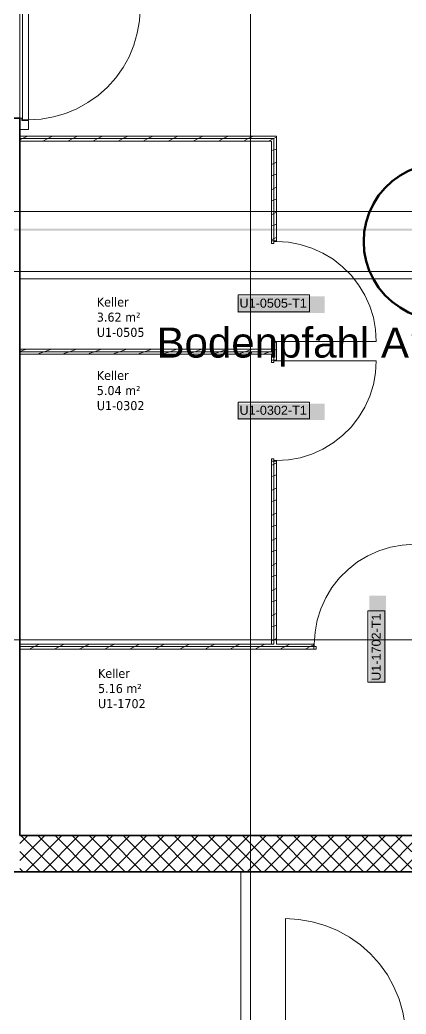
# Model space of a CAD drawing. Extents: x -1132 to 613, y -233 to 616.
# Drawn here: x -973.7 to -909.6, y 223.7 to 388.9 of the extents above; entities that cross this region are included whole.
import ezdxf
from ezdxf.lldxf.tags import DXFTag

# ---------------------------------------------------------------- set-up
doc = ezdxf.new("R2010")
doc.units = 0
doc.layers.get('0').update_dxf_attribs({"lineweight": 13})
for name, color, linetype, lineweight in [('A-AREA-____-IDEN', 7, 'Continuous', 5), ('A-DOOR-____-IDEN', 7, 'Continuous', 5), ('A-DOOR-____-OTLN', 7, 'Continuous', 9), ('A-DOOR-FRAM-MCUT', 7, 'Continuous', 9), ('A-DOOR-OPNG-OTLN', 7, 'Continuous', 9), ('A-FLOR-____-OTLN', 7, 'Continuous', 9), ('A-FLOR-____-OVHD', 7, 'Strichpunkt - Fein', 9), ('A-WALL-____-MCUT', 7, 'Continuous', 35), ('A-WALL-____-PATT', 7, 'Continuous', 35), ('A-WALL-FNSH-MCUT', 7, 'Continuous', 35), ('S-GRID-____-OTLN', 7, 'Continuous', 5)]:
    doc.layers.add(name, color=color, linetype=linetype, lineweight=lineweight)
doc.layers.add('EL01_WAN_Blitzschutz Text', color=1, linetype='Continuous', lineweight=13, true_color=0xff0000)
doc.layers.add('EL01_WAN_Leitung_Potentialausgleich', color=1, linetype='fein_strichliert', lineweight=13, true_color=0xff0000)
doc.styles.get("Standard").update_dxf_attribs({"font": 'arial.ttf'})
tags = doc.linetypes.add('_Rasterlinie_', pattern=[0.375, 0.2, -0.05, 0.075, -0.05]).pattern_tags.tags
tags[10:11] = [DXFTag(74, 4), DXFTag(75, 0), DXFTag(340, '0'), DXFTag(46, 1.0), DXFTag(50, 0.0), DXFTag(44, 0.0), DXFTag(45, 0.0)]
tags[8:9] = [DXFTag(74, 4), DXFTag(75, 0), DXFTag(340, '0'), DXFTag(46, 1.0), DXFTag(50, 0.0), DXFTag(44, 0.0), DXFTag(45, 0.0)]
tags[6:7] = [DXFTag(74, 4), DXFTag(75, 0), DXFTag(340, '0'), DXFTag(46, 1.0), DXFTag(50, 0.0), DXFTag(44, 0.0), DXFTag(45, 0.0)]
tags[4:5] = [DXFTag(74, 4), DXFTag(75, 0), DXFTag(340, '0'), DXFTag(46, 1.0), DXFTag(50, 0.0), DXFTag(44, 0.0), DXFTag(45, 0.0)]
tags = doc.linetypes.add('fein_strichliert', pattern=[4, 1, -2, 1]).pattern_tags.tags
tags[8:9] = [DXFTag(74, 4), DXFTag(75, 0), DXFTag(340, '0'), DXFTag(46, 0.0), DXFTag(50, 0.0), DXFTag(44, 0.0), DXFTag(45, 0.0)]
tags[6:7] = [DXFTag(74, 4), DXFTag(75, 0), DXFTag(340, '0'), DXFTag(46, 0.0), DXFTag(50, 0.0), DXFTag(44, 0.0), DXFTag(45, 0.0)]
tags[4:5] = [DXFTag(74, 4), DXFTag(75, 0), DXFTag(340, '0'), DXFTag(46, 0.0), DXFTag(50, 0.0), DXFTag(44, 0.0), DXFTag(45, 0.0)]
tags = doc.linetypes.add('Strich Punkt fein', pattern=[0.2, 0.1, -0.05, 0, -0.05]).pattern_tags.tags
tags[10:11] = [DXFTag(74, 4), DXFTag(75, 0), DXFTag(340, '0'), DXFTag(46, 1.0), DXFTag(50, 0.0), DXFTag(44, 0.0), DXFTag(45, 0.0)]
tags[8:9] = [DXFTag(74, 4), DXFTag(75, 0), DXFTag(340, '0'), DXFTag(46, 1.0), DXFTag(50, 0.0), DXFTag(44, 0.0), DXFTag(45, 0.0)]
tags[6:7] = [DXFTag(74, 4), DXFTag(75, 0), DXFTag(340, '0'), DXFTag(46, 1.0), DXFTag(50, 0.0), DXFTag(44, 0.0), DXFTag(45, 0.0)]
tags[4:5] = [DXFTag(74, 4), DXFTag(75, 0), DXFTag(340, '0'), DXFTag(46, 1.0), DXFTag(50, 0.0), DXFTag(44, 0.0), DXFTag(45, 0.0)]
tags = doc.linetypes.add('Strichpunkt - Fein', pattern=[0.2, 0.1, -0.05, 0, -0.05]).pattern_tags.tags
tags[10:11] = [DXFTag(74, 4), DXFTag(75, 0), DXFTag(340, '0'), DXFTag(46, 1.0), DXFTag(50, 0.0), DXFTag(44, 0.0), DXFTag(45, 0.0)]
tags[8:9] = [DXFTag(74, 4), DXFTag(75, 0), DXFTag(340, '0'), DXFTag(46, 1.0), DXFTag(50, 0.0), DXFTag(44, 0.0), DXFTag(45, 0.0)]
tags[6:7] = [DXFTag(74, 4), DXFTag(75, 0), DXFTag(340, '0'), DXFTag(46, 1.0), DXFTag(50, 0.0), DXFTag(44, 0.0), DXFTag(45, 0.0)]
tags[4:5] = [DXFTag(74, 4), DXFTag(75, 0), DXFTag(340, '0'), DXFTag(46, 1.0), DXFTag(50, 0.0), DXFTag(44, 0.0), DXFTag(45, 0.0)]

# ---------------------------------------------------------------- blocks, each defined once
blk = doc.blocks.new('Referenz-A0UJ2EK7XE', base_point=(-1124.08, -162.87))
at = {"layer": 'A-DOOR-____-IDEN', "color": 0, "linetype": 'Continuous', "ltscale": 0.13}
for p, q in [((-937.43, 343.21), (-925.59, 343.21)), ((-937.43, 340.43), (-937.43, 343.21)), ((-925.59, 343.21), (-925.59, 340.43)), ((-925.59, 340.43), (-937.43, 340.43)), ((-937.43, 325.41), (-925.59, 325.41)), ((-937.43, 322.63), (-937.43, 325.41)), ((-925.59, 325.41), (-925.59, 322.63)), ((-925.59, 322.63), (-937.43, 322.63)), ((-915.9, 278.9), (-915.9, 290.74)), ((-915.9, 290.74), (-913.12, 290.74)), ((-913.12, 290.74), (-913.12, 278.9)), ((-913.12, 278.9), (-915.9, 278.9))]:
    blk.add_line(p, q, dxfattribs=at)
at = {"layer": 'A-DOOR-____-IDEN', "color": 7, "linetype": 'Continuous', "ltscale": 0.13, "true_color": 0xffffff}
for points in [[(-937.6, 340.21), (-923.06, 340.21), (-937.6, 342.97)], [(-923.06, 340.21), (-937.6, 342.97), (-923.06, 342.97)], [(-937.6, 322.41), (-923.06, 322.41), (-937.6, 325.17)], [(-923.06, 322.41), (-937.6, 325.17), (-923.06, 325.17)], [(-915.65, 278.73), (-912.9, 278.73), (-915.65, 293.27)], [(-912.9, 278.73), (-915.65, 293.27), (-912.9, 293.27)]]:
    blk.add_solid(points, dxfattribs=at)
at = {"layer": 'A-DOOR-____-OTLN', "color": 0, "linetype": 'Strich Punkt fein', "ltscale": 0.13}
blk.add_line((-973.71, 390.58), (-973.71, 372.58), dxfattribs=at)
at = {"layer": 'A-DOOR-____-OTLN', "color": 0, "linetype": 'Continuous', "ltscale": 0.13}
for p, q in [((-973.27, 390.84), (-973.27, 372.32)), ((-972.27, 372.32), (-972.27, 390.84)), ((-973.27, 372.32), (-972.27, 372.32))]:
    blk.add_line(p, q, dxfattribs=at)
at = {"layer": 'A-DOOR-FRAM-MCUT', "color": 0, "linetype": 'Continuous', "ltscale": 0.13}
for p, q in [((-973.41, 372.58), (-973.71, 372.58)), ((-973.71, 372.58), (-973.71, 370.68)), ((-973.41, 372.18), (-973.41, 372.58)), ((-972.27, 372.18), (-973.41, 372.18)), ((-972.27, 370.68), (-972.27, 372.18)), ((-973.71, 370.68), (-972.27, 370.68)), ((-931.11, 352.18), (-931.91, 352.18)), ((-931.91, 352.18), (-931.91, 351.78)), ((-931.51, 351.78), (-931.51, 352.08)), ((-931.51, 352.08), (-931.11, 352.08)), ((-931.11, 352.08), (-931.11, 352.18)), ((-931.91, 351.78), (-931.51, 351.78)), ((-931.51, 335.78), (-931.91, 335.78)), ((-931.91, 335.78), (-931.91, 335.38)), ((-931.91, 335.38), (-931.11, 335.38)), ((-931.51, 335.48), (-931.51, 335.78)), ((-931.11, 335.48), (-931.51, 335.48)), ((-931.11, 335.38), (-931.11, 335.48)), ((-931.91, 332.38), (-931.11, 332.38)), ((-931.91, 331.98), (-931.91, 332.38)), ((-931.51, 332.28), (-931.51, 331.98)), ((-931.11, 332.28), (-931.51, 332.28)), ((-931.11, 332.38), (-931.11, 332.28)), ((-931.51, 331.98), (-931.91, 331.98)), ((-931.91, 315.98), (-931.51, 315.98)), ((-931.91, 315.58), (-931.91, 315.98)), ((-931.11, 315.58), (-931.91, 315.58)), ((-931.51, 315.98), (-931.51, 315.68)), ((-931.51, 315.68), (-931.11, 315.68)), ((-931.11, 315.68), (-931.11, 315.58)), ((-924.81, 285.18), (-924.91, 285.18)), ((-924.91, 285.18), (-924.91, 284.38)), ((-924.91, 284.38), (-924.51, 284.38)), ((-924.81, 284.78), (-924.81, 285.18)), ((-924.51, 284.78), (-924.81, 284.78)), ((-924.51, 284.38), (-924.51, 284.78))]:
    blk.add_line(p, q, dxfattribs=at)
at = {"layer": 'A-DOOR-OPNG-OTLN', "color": 0, "linetype": 'Continuous', "ltscale": 0.13}
for p, q in [((-953.86, 388.76), (-953.75, 390.84)), ((-954.21, 386.72), (-953.86, 388.76)), ((-954.79, 384.72), (-954.21, 386.72)), ((-955.58, 382.8), (-954.79, 384.72)), ((-956.58, 380.99), (-955.58, 382.8)), ((-957.79, 379.29), (-956.58, 380.99)), ((-959.17, 377.74), (-957.79, 379.29)), ((-960.72, 376.36), (-959.17, 377.74)), ((-964.23, 374.15), (-962.41, 375.16)), ((-962.41, 375.16), (-960.72, 376.36)), ((-968.15, 372.78), (-966.15, 373.36)), ((-966.15, 373.36), (-964.23, 374.15)), ((-972.27, 372.32), (-970.19, 372.43)), ((-970.19, 372.43), (-968.15, 372.78)), ((-929.11, 351.96), (-931.11, 352.08)), ((-927.13, 351.6), (-929.11, 351.96)), ((-925.22, 351), (-927.13, 351.6)), ((-923.39, 350.18), (-925.22, 351)), ((-921.68, 349.14), (-923.39, 350.18)), ((-920.1, 347.9), (-921.68, 349.14)), ((-918.68, 346.49), (-920.1, 347.9)), ((-917.44, 344.91), (-918.68, 346.49)), ((-916.41, 343.19), (-917.44, 344.91)), ((-915.58, 341.36), (-916.41, 343.19)), ((-914.99, 339.45), (-915.58, 341.36)), ((-914.63, 337.48), (-914.99, 339.45)), ((-914.51, 335.48), (-914.63, 337.48)), ((-931.11, 335.48), (-914.51, 335.48)), ((-931.11, 332.28), (-914.51, 332.28)), ((-914.63, 330.28), (-914.51, 332.28)), ((-914.99, 328.31), (-914.63, 330.28)), ((-915.58, 326.39), (-914.99, 328.31)), ((-916.41, 324.56), (-915.58, 326.39)), ((-917.44, 322.85), (-916.41, 324.56)), ((-918.68, 321.27), (-917.44, 322.85)), ((-920.1, 319.85), (-918.68, 321.27)), ((-921.68, 318.62), (-920.1, 319.85)), ((-925.22, 316.76), (-923.39, 317.58)), ((-923.39, 317.58), (-921.68, 318.62)), ((-931.11, 315.68), (-929.11, 315.8)), ((-929.11, 315.8), (-927.13, 316.16)), ((-927.13, 316.16), (-925.22, 316.76)), ((-914.09, 300.7), (-915.92, 299.88)), ((-912.18, 301.3), (-914.09, 300.7)), ((-910.21, 301.66), (-912.18, 301.3)), ((-908.21, 301.78), (-910.21, 301.66)), ((-915.92, 299.88), (-917.64, 298.84)), ((-919.21, 297.6), (-920.63, 296.19)), ((-917.64, 298.84), (-919.21, 297.6)), ((-920.63, 296.19), (-921.87, 294.61)), ((-921.87, 294.61), (-922.9, 292.89)), ((-922.9, 292.89), (-923.73, 291.06)), ((-923.73, 291.06), (-924.32, 289.15)), ((-924.32, 289.15), (-924.69, 287.18)), ((-924.69, 287.18), (-924.81, 285.18)), ((-929.61, 219.58), (-929.61, 239.58)), ((-927.37, 239.45), (-929.61, 239.58)), ((-925.16, 239.08), (-927.37, 239.45)), ((-923, 238.46), (-925.16, 239.08)), ((-920.93, 237.6), (-923, 238.46)), ((-918.97, 236.51), (-920.93, 237.6)), ((-917.14, 235.21), (-918.97, 236.51)), ((-915.46, 233.72), (-917.14, 235.21)), ((-913.97, 232.05), (-915.46, 233.72)), ((-912.67, 230.22), (-913.97, 232.05)), ((-911.59, 228.26), (-912.67, 230.22)), ((-910.73, 226.18), (-911.59, 228.26)), ((-910.11, 224.03), (-910.73, 226.18)), ((-909.73, 221.82), (-910.11, 224.03))]:
    blk.add_line(p, q, dxfattribs=at)
at = {"layer": 'A-FLOR-____-OTLN', "color": 0, "linetype": 'Continuous', "ltscale": 0.13}
blk.add_line((-937.01, 247.38), (-937.01, 219.38), dxfattribs=at)
at = {"layer": 'A-FLOR-____-OVHD', "color": 0, "linetype": 'Strichpunkt - Fein', "ltscale": 0.13}
for p, q in [((-1082.31, 347.08), (-539.91, 347.08)), ((-973.71, 347.08), (-907.11, 347.08)), ((-973.71, 345.88), (-907.11, 345.88))]:
    blk.add_line(p, q, dxfattribs=at)
at = {"layer": 'A-WALL-____-MCUT', "color": 0, "linetype": 'Continuous', "ltscale": 0.35}
for p, q in [((-973.71, 372.58), (-978.71, 372.58)), ((-973.71, 253.38), (-973.71, 372.58)), ((-907.11, 253.38), (-973.71, 253.38)), ((-1063.31, 247.38), (-783.51, 247.38))]:
    blk.add_line(p, q, dxfattribs=at)
at = {"layer": 'A-WALL-____-MCUT', "color": 0, "linetype": 'Continuous', "lineweight": 9, "ltscale": 0.13}
for p, q in [((-931.51, 369.18), (-973.71, 369.18)), ((-931.51, 352.18), (-931.51, 369.18)), ((-931.51, 332.38), (-931.51, 335.38)), ((-931.91, 333.78), (-973.71, 333.78)), ((-931.91, 333.78), (-931.91, 334.18)), ((-931.51, 285.18), (-931.51, 315.58)), ((-924.91, 284.78), (-973.71, 284.78)), ((-931.91, 285.18), (-931.51, 285.18))]:
    blk.add_line(p, q, dxfattribs=at)
at = {"layer": 'A-WALL-____-PATT', "color": 0, "linetype": 'Continuous', "lineweight": 9, "ltscale": 0.13}
for p, q in [((-973.26, 369.18), (-973.71, 368.96)), ((-972.46, 369.58), (-973.26, 369.18)), ((-969.09, 369.18), (-969.89, 368.78)), ((-968.29, 369.58), (-969.09, 369.18)), ((-964.93, 369.18), (-965.73, 368.78)), ((-964.13, 369.58), (-964.93, 369.18)), ((-960.77, 369.18), (-961.57, 368.78)), ((-959.97, 369.58), (-960.77, 369.18)), ((-956.6, 369.18), (-957.4, 368.78)), ((-955.8, 369.58), (-956.6, 369.18)), ((-952.44, 369.18), (-953.24, 368.78)), ((-951.64, 369.58), (-952.44, 369.18)), ((-948.27, 369.18), (-949.07, 368.78)), ((-947.47, 369.58), (-948.27, 369.18)), ((-944.11, 369.18), (-944.91, 368.78)), ((-943.31, 369.58), (-944.11, 369.18)), ((-939.94, 369.18), (-940.74, 368.78)), ((-939.14, 369.58), (-939.94, 369.18)), ((-935.78, 369.18), (-936.58, 368.78)), ((-934.98, 369.58), (-935.78, 369.18)), ((-931.61, 369.18), (-932.41, 368.78)), ((-931.11, 369.43), (-931.61, 369.18)), ((-931.51, 367.32), (-931.91, 367.19)), ((-931.11, 367.45), (-931.51, 367.32)), ((-931.11, 365.27), (-931.51, 365.07)), ((-931.51, 365.07), (-931.91, 364.87)), ((-931.51, 363.15), (-931.91, 363.02)), ((-931.11, 363.29), (-931.51, 363.15)), ((-931.51, 360.9), (-931.91, 360.7)), ((-931.11, 361.1), (-931.51, 360.9)), ((-931.51, 358.99), (-931.91, 358.86)), ((-931.11, 359.12), (-931.51, 358.99)), ((-931.11, 356.94), (-931.51, 356.74)), ((-931.51, 356.74), (-931.91, 356.54)), ((-931.51, 354.82), (-931.91, 354.69)), ((-931.11, 354.96), (-931.51, 354.82)), ((-931.51, 352.57), (-931.91, 352.37)), ((-931.11, 352.77), (-931.51, 352.57)), ((-972.62, 334.18), (-973.71, 333.82)), ((-969.66, 333.78), (-970.34, 333.55)), ((-968.46, 334.18), (-969.66, 333.78)), ((-965.49, 333.78), (-966.18, 333.55)), ((-964.29, 334.18), (-965.49, 333.78)), ((-961.33, 333.78), (-962.01, 333.55)), ((-960.13, 334.18), (-961.33, 333.78)), ((-957.16, 333.78), (-957.85, 333.55)), ((-955.96, 334.18), (-957.16, 333.78)), ((-953, 333.78), (-953.68, 333.55)), ((-951.8, 334.18), (-953, 333.78)), ((-948.83, 333.78), (-949.52, 333.55)), ((-947.63, 334.18), (-948.83, 333.78)), ((-944.67, 333.78), (-945.35, 333.55)), ((-943.47, 334.18), (-944.67, 333.78)), ((-940.5, 333.78), (-941.19, 333.55)), ((-939.3, 334.18), (-940.5, 333.78)), ((-936.34, 333.78), (-937.02, 333.55)), ((-935.14, 334.18), (-936.34, 333.78)), ((-932.17, 333.78), (-932.86, 333.55)), ((-931.91, 333.87), (-932.17, 333.78)), ((-931.51, 334), (-931.91, 333.87)), ((-931.11, 334.13), (-931.51, 334)), ((-970.4, 333.53), (-970.61, 333.38)), ((-966.24, 333.53), (-966.44, 333.38)), ((-962.07, 333.53), (-962.28, 333.38)), ((-957.9, 333.53), (-958.11, 333.38)), ((-953.74, 333.53), (-953.95, 333.38)), ((-949.57, 333.53), (-949.78, 333.38)), ((-945.41, 333.54), (-945.62, 333.38)), ((-941.24, 333.54), (-941.45, 333.38)), ((-937.08, 333.54), (-937.29, 333.38)), ((-932.91, 333.54), (-933.12, 333.38)), ((-931.51, 315.09), (-931.91, 314.89)), ((-931.11, 315.29), (-931.51, 315.09)), ((-931.51, 313.18), (-931.91, 313.04)), ((-931.11, 313.31), (-931.51, 313.18)), ((-931.51, 310.92), (-931.91, 310.72)), ((-931.11, 311.12), (-931.51, 310.92)), ((-931.51, 309.01), (-931.91, 308.88)), ((-931.11, 309.15), (-931.51, 309.01)), ((-931.51, 306.76), (-931.91, 306.56)), ((-931.11, 306.96), (-931.51, 306.76)), ((-931.51, 304.85), (-931.91, 304.71)), ((-931.11, 304.98), (-931.51, 304.85)), ((-931.51, 302.59), (-931.91, 302.39)), ((-931.11, 302.79), (-931.51, 302.59)), ((-931.51, 300.68), (-931.91, 300.55)), ((-931.11, 300.82), (-931.51, 300.68)), ((-931.51, 298.43), (-931.91, 298.23)), ((-931.11, 298.63), (-931.51, 298.43)), ((-931.51, 296.52), (-931.91, 296.39)), ((-931.11, 296.65), (-931.51, 296.52)), ((-931.51, 294.26), (-931.91, 294.06)), ((-931.11, 294.46), (-931.51, 294.26)), ((-931.11, 292.49), (-931.51, 292.35)), ((-931.51, 292.35), (-931.91, 292.22)), ((-931.51, 290.1), (-931.91, 289.9)), ((-931.11, 290.3), (-931.51, 290.1)), ((-931.51, 288.19), (-931.91, 288.06)), ((-931.11, 288.32), (-931.51, 288.19)), ((-931.51, 285.93), (-931.91, 285.73)), ((-931.11, 286.13), (-931.51, 285.93)), ((-972.01, 284.41), (-972.09, 284.38)), ((-971.3, 284.78), (-971.95, 284.45)), ((-970.5, 285.18), (-971.3, 284.78)), ((-967.84, 284.41), (-967.93, 284.38)), ((-967.13, 284.78), (-967.78, 284.45)), ((-966.33, 285.18), (-967.13, 284.78)), ((-963.68, 284.41), (-963.76, 284.38)), ((-962.97, 284.78), (-963.62, 284.45)), ((-962.17, 285.18), (-962.97, 284.78)), ((-959.51, 284.41), (-959.6, 284.38)), ((-958.8, 284.78), (-959.45, 284.45)), ((-958, 285.18), (-958.8, 284.78)), ((-955.35, 284.41), (-955.43, 284.38)), ((-954.64, 284.78), (-955.29, 284.45)), ((-953.84, 285.18), (-954.64, 284.78)), ((-951.18, 284.41), (-951.27, 284.38)), ((-950.47, 284.78), (-951.12, 284.45)), ((-949.67, 285.18), (-950.47, 284.78)), ((-947.02, 284.41), (-947.1, 284.38)), ((-946.31, 284.78), (-946.96, 284.45)), ((-945.51, 285.18), (-946.31, 284.78)), ((-942.85, 284.41), (-942.94, 284.38)), ((-942.14, 284.78), (-942.79, 284.45)), ((-941.34, 285.18), (-942.14, 284.78)), ((-938.69, 284.41), (-938.77, 284.38)), ((-937.98, 284.78), (-938.63, 284.45)), ((-937.18, 285.18), (-937.98, 284.78)), ((-934.52, 284.41), (-934.61, 284.38)), ((-933.81, 284.78), (-934.46, 284.45)), ((-933.01, 285.18), (-933.81, 284.78)), ((-930.36, 284.41), (-930.44, 284.38)), ((-929.65, 284.78), (-930.3, 284.45)), ((-928.85, 285.18), (-929.65, 284.78)), ((-926.19, 284.41), (-926.28, 284.38)), ((-925.49, 284.78), (-926.13, 284.45)), ((-924.91, 285.07), (-925.49, 284.78)), ((-973.71, 252.07), (-972.4, 253.38)), ((-973.71, 249.24), (-969.57, 253.38)), ((-967.53, 247.38), (-973.53, 253.38)), ((-972.74, 247.38), (-966.74, 253.38)), ((-964.7, 247.38), (-970.7, 253.38)), ((-969.91, 247.38), (-963.91, 253.38)), ((-961.87, 247.38), (-967.87, 253.38)), ((-967.08, 247.38), (-961.08, 253.38)), ((-959.04, 247.38), (-965.04, 253.38)), ((-964.26, 247.38), (-958.26, 253.38)), ((-956.21, 247.38), (-962.21, 253.38)), ((-961.43, 247.38), (-955.43, 253.38)), ((-953.38, 247.38), (-959.38, 253.38)), ((-958.6, 247.38), (-952.6, 253.38)), ((-950.56, 247.38), (-956.56, 253.38)), ((-955.77, 247.38), (-949.77, 253.38)), ((-947.73, 247.38), (-953.73, 253.38)), ((-952.94, 247.38), (-946.94, 253.38)), ((-944.9, 247.38), (-950.9, 253.38)), ((-950.11, 247.38), (-944.11, 253.38)), ((-942.07, 247.38), (-948.07, 253.38)), ((-947.29, 247.38), (-941.29, 253.38)), ((-939.24, 247.38), (-945.24, 253.38)), ((-944.46, 247.38), (-938.46, 253.38)), ((-936.41, 247.38), (-942.41, 253.38)), ((-941.63, 247.38), (-935.63, 253.38)), ((-933.59, 247.38), (-939.59, 253.38)), ((-938.8, 247.38), (-932.8, 253.38)), ((-930.76, 247.38), (-936.76, 253.38)), ((-935.97, 247.38), (-929.97, 253.38)), ((-927.93, 247.38), (-933.93, 253.38)), ((-933.14, 247.38), (-927.14, 253.38)), ((-925.1, 247.38), (-931.1, 253.38)), ((-930.32, 247.38), (-924.32, 253.38)), ((-922.27, 247.38), (-928.27, 253.38)), ((-927.49, 247.38), (-921.49, 253.38)), ((-919.44, 247.38), (-925.44, 253.38)), ((-924.66, 247.38), (-918.66, 253.38)), ((-916.62, 247.38), (-922.62, 253.38)), ((-921.83, 247.38), (-915.83, 253.38)), ((-913.79, 247.38), (-919.79, 253.38)), ((-919, 247.38), (-913, 253.38)), ((-910.96, 247.38), (-916.96, 253.38)), ((-916.17, 247.38), (-910.17, 253.38)), ((-908.13, 247.38), (-914.13, 253.38)), ((-913.34, 247.38), (-907.34, 253.38)), ((-905.3, 247.38), (-911.3, 253.38)), ((-910.52, 247.38), (-904.52, 253.38)), ((-970.36, 247.38), (-973.71, 250.73)), ((-973.18, 247.38), (-973.71, 247.9))]:
    blk.add_line(p, q, dxfattribs=at)
at = {"layer": 'A-WALL-FNSH-MCUT', "color": 0, "linetype": 'Continuous', "lineweight": 9, "ltscale": 0.13}
for p, q in [((-931.11, 369.58), (-973.71, 369.58)), ((-973.71, 368.78), (-931.91, 368.78)), ((-931.91, 368.78), (-931.91, 352.18)), ((-931.11, 352.18), (-931.11, 369.58)), ((-931.91, 352.18), (-931.11, 352.18)), ((-931.91, 335.38), (-931.91, 334.18)), ((-931.11, 335.38), (-931.91, 335.38)), ((-931.11, 332.38), (-931.11, 335.38)), ((-931.91, 334.18), (-973.71, 334.18)), ((-973.71, 333.38), (-931.91, 333.38)), ((-931.91, 333.38), (-931.91, 332.38)), ((-931.91, 332.38), (-931.11, 332.38)), ((-931.91, 315.58), (-931.91, 285.18)), ((-931.11, 315.58), (-931.91, 315.58)), ((-931.11, 285.18), (-931.11, 315.58)), ((-931.91, 285.18), (-973.71, 285.18)), ((-973.71, 284.38), (-924.91, 284.38)), ((-924.91, 285.18), (-931.11, 285.18)), ((-924.91, 284.38), (-924.91, 285.18))]:
    blk.add_line(p, q, dxfattribs=at)
at = {"layer": 'S-GRID-____-OTLN', "color": 0, "linetype": '_Rasterlinie_', "ltscale": 0.13}
for p, q in [((-935.41, -159.1), (-935.41, 585.98)), ((-1115.8, 357.08), (111.18, 357.08)), ((-1115.8, 285.88), (111.18, 285.88))]:
    blk.add_line(p, q, dxfattribs=at)
at = {"layer": 'A-AREA-____-IDEN', "color": 0, "linetype": 'Continuous', "ltscale": 0.13, "char_height": 1.5, "attachment_point": 1}
for s, insert in [('{\\W0.9;\\fVerdana;Keller}', (-960.93, 342.78)), ('{\\W0.9;\\fVerdana;3.62 m²}', (-960.93, 340.27)), ('{\\W0.9;\\fVerdana;U1-0505}', (-960.93, 337.75)), ('{\\W0.9;\\fVerdana;Keller}', (-960.93, 330.59)), ('{\\W0.9;\\fVerdana;5.04 m²}', (-960.93, 328.08)), ('{\\W0.9;\\fVerdana;U1-0302}', (-960.93, 325.57)), ('{\\W0.9;\\fVerdana;Keller}', (-960.73, 281.08)), ('{\\W0.9;\\fVerdana;5.16 m²}', (-960.73, 278.57)), ('{\\W0.9;\\fVerdana;U1-1702}', (-960.73, 276.06))]:
    blk.add_mtext(s, dxfattribs=dict(at, insert=insert))
at = {"layer": 'A-DOOR-____-IDEN', "color": 0, "linetype": 'Continuous', "ltscale": 0.13, "char_height": 1.5, "attachment_point": 1}
for s, insert in [('{\\fArial;U1-0505-T1}', (-937.23, 342.6)), ('{\\fArial;U1-0302-T1}', (-937.23, 324.8))]:
    blk.add_mtext(s, dxfattribs=dict(at, insert=insert))
at = {"layer": 'A-DOOR-____-IDEN', "color": 0, "linetype": 'Continuous', "ltscale": 0.13, "insert": (-915.28, 279.1), "char_height": 1.5, "attachment_point": 1, "rotation": 90}
blk.add_mtext('{\\fArial;U1-1702-T1}', dxfattribs=at)
blk = doc.blocks.new('Kreis-A0UJ2EMTXE', base_point=(-916.6, 339.1))
at = {"color": 0, "linetype": 'ByBlock', "lineweight": -2, "ltscale": 0.5}
for p, q in [((-909.14, 363.84), (-910.57, 363.05)), ((-907.62, 364.44), (-909.14, 363.84)), ((-906.04, 364.85), (-907.62, 364.44)), ((-904.42, 365.05), (-906.04, 364.85)), ((-902.79, 365.05), (-904.42, 365.05)), ((-901.17, 364.85), (-902.79, 365.05)), ((-899.59, 364.44), (-901.17, 364.85)), ((-898.07, 363.84), (-899.59, 364.44)), ((-896.64, 363.05), (-898.07, 363.84)), ((-911.89, 362.1), (-913.08, 360.98)), ((-910.57, 363.05), (-911.89, 362.1)), ((-895.32, 362.1), (-896.64, 363.05)), ((-894.13, 360.98), (-895.32, 362.1)), ((-913.08, 360.98), (-914.12, 359.72)), ((-893.09, 359.72), (-894.13, 360.98)), ((-914.12, 359.72), (-915, 358.34)), ((-892.21, 358.34), (-893.09, 359.72)), ((-915.69, 356.86), (-916.2, 355.31)), ((-915, 358.34), (-915.69, 356.86)), ((-891.52, 356.86), (-892.21, 358.34)), ((-891.01, 355.31), (-891.52, 356.86)), ((-916.2, 355.31), (-916.5, 353.71)), ((-890.71, 353.71), (-891.01, 355.31)), ((-916.5, 353.71), (-916.6, 352.08)), ((-890.6, 352.08), (-890.71, 353.71)), ((-916.6, 352.08), (-916.5, 350.45)), ((-890.71, 350.45), (-890.6, 352.08)), ((-916.5, 350.45), (-916.2, 348.85)), ((-891.01, 348.85), (-890.71, 350.45)), ((-916.2, 348.85), (-915.69, 347.29)), ((-891.52, 347.29), (-891.01, 348.85)), ((-915.69, 347.29), (-915, 345.82)), ((-892.21, 345.82), (-891.52, 347.29)), ((-915, 345.82), (-914.12, 344.44)), ((-893.09, 344.44), (-892.21, 345.82)), ((-914.12, 344.44), (-913.08, 343.18)), ((-894.13, 343.18), (-893.09, 344.44)), ((-913.08, 343.18), (-911.89, 342.06)), ((-911.89, 342.06), (-910.57, 341.1)), ((-896.64, 341.1), (-895.32, 342.06)), ((-895.32, 342.06), (-894.13, 343.18)), ((-910.57, 341.1), (-909.14, 340.32)), ((-909.14, 340.32), (-907.62, 339.71)), ((-899.59, 339.71), (-898.07, 340.32)), ((-898.07, 340.32), (-896.64, 341.1)), ((-907.62, 339.71), (-906.04, 339.31)), ((-906.04, 339.31), (-904.42, 339.1)), ((-904.42, 339.1), (-902.79, 339.1)), ((-902.79, 339.1), (-901.17, 339.31)), ((-901.17, 339.31), (-899.59, 339.71))]:
    blk.add_line(p, q, dxfattribs=at)
blk = doc.blocks.new('Polylinie-A0UJ2ENTXE', base_point=(-1721, 353.91))
at = {"color": 0, "linetype": 'ByBlock', "lineweight": -2, "ltscale": 0.13}
for points in [[(-1115.8, 353.91), (-134.75, 353.91), (-1115.8, 354.21)], [(-134.75, 353.91), (-1115.8, 354.21), (-135.05, 354.21)]]:
    blk.add_solid(points, dxfattribs=at)
blk = doc.blocks.new('Bauteilbeschriftung-A0UJ2EODXE', base_point=(-951.02, 332.8))
at = {"color": 0, "linetype": 'ByBlock', "lineweight": -2, "ltscale": 0.13, "insert": (-951.02, 337.8), "char_height": 5, "attachment_point": 1}
blk.add_mtext('{\\fArial;Bodenpfahl Armierungsanschluss }', dxfattribs=at)

msp = doc.modelspace()

# ---------------------------------------------------------------- block references
at = {"color": 9, "lineweight": 25, "ltscale": 0.25, "true_color": 0xc0c0c0}
msp.add_blockref('Referenz-A0UJ2EK7XE', (-1124.08, -162.87), dxfattribs=at)
at = {"layer": 'EL01_WAN_Blitzschutz Text', "linetype": 'ByBlock', "ltscale": 0.13}
msp.add_blockref('Bauteilbeschriftung-A0UJ2EODXE', (-951.02, 332.8), dxfattribs=at)
at = {"layer": 'EL01_WAN_Leitung_Potentialausgleich', "linetype": 'ByBlock', "lineweight": 50, "ltscale": 0.5}
msp.add_blockref('Kreis-A0UJ2EMTXE', (-916.6, 339.1), dxfattribs=at)
at = {"layer": 'EL01_WAN_Leitung_Potentialausgleich', "linetype": 'ByBlock', "ltscale": 0.13}
msp.add_blockref('Polylinie-A0UJ2ENTXE', (-1721, 353.91), dxfattribs=at)

doc.saveas('drawing.dxf')
